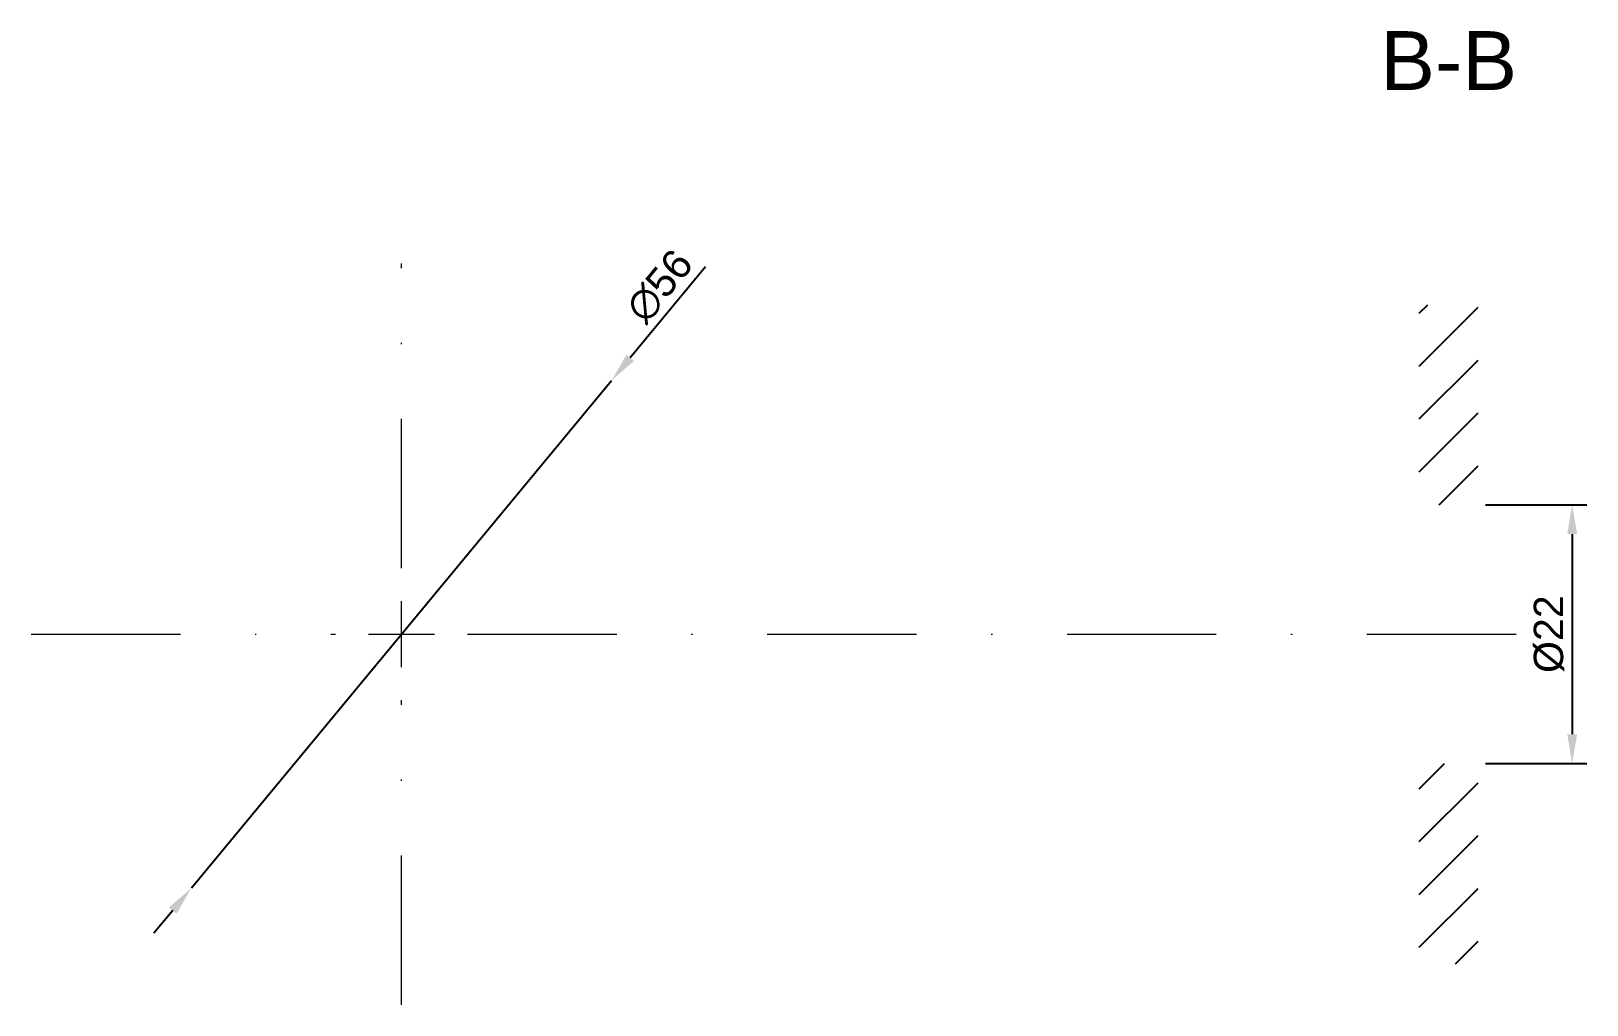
# Paper-space layout 'Layout2' of a CAD drawing. Header units: millimetres. Extents: x 34 to 166, y 98 to 180.
import ezdxf

# ---------------------------------------------------------------- set-up
doc = ezdxf.new("R2010")
doc.units = ezdxf.units.MM
doc.linetypes.add('DASHDOT', pattern=[25.4, 12.7, -6.35, 0, -6.35])
for name, color, linetype, lineweight in [('AXE', 1, 'DASHDOT', 5), ('cote', 250, 'Continuous', 15), ('MD_Annotation', 7, 'Continuous', 25), ('MD_Hatching', 7, 'Continuous', 25)]:
    doc.layers.add(name, color=color, linetype=linetype, lineweight=lineweight)
doc.styles.get("Standard").update_dxf_attribs({"font": 'arial.ttf'})
doc.dimstyles.new('ISO-25', dxfattribs={"dimtxt": 2.5, "dimasz": 2.5, "dimexe": 1.25, "dimexo": 0.625, "dimtad": 1, "dimtxsty": 'Standard', "dimcen": 2.5, "dimadec": 0, "dimazin": 0, "dimtfac": 1, "dimtmove": 0, "dimatfit": 3, "dimfxl": 1, "dimarcsym": 0})

# ---------------------------------------------------------------- blocks, each defined once
blk = doc.blocks.new('*U11')
at = {"layer": 'AXE', "color": 0, "transparency": 16777216}
for p, q in [((0, 5.6), (0, 31.5)), ((-31.5, 0), (-5.6, 0)), ((5.6, 0), (95.06, 0)), ((0, -31.5), (0, -5.6))]:
    blk.add_line(p, q, dxfattribs=at)
at = {"layer": 'AXE', "color": 0, "linetype": 'Continuous', "transparency": 16777216}
for p, q in [((0, -2.8), (0, 2.8)), ((-2.8, 0), (2.8, 0))]:
    blk.add_line(p, q, dxfattribs=at)
blk = doc.blocks.new('*D14')
at = {"layer": 'cote', "color": 0, "linetype": 'Continuous', "lineweight": -2, "transparency": 16777216}
for p, q in [((91.26, 160.4), (84.85, 152.66)), ((47.53, 107.6), (83.26, 150.73)), ((45.94, 105.68), (44.34, 103.75))]:
    blk.add_line(p, q, dxfattribs=at)
at = {"layer": 'cote', "color": 0, "linetype": 'Continuous', "transparency": 16777216}
for points in [[(84.53, 152.92), (85.17, 152.39), (83.26, 150.73)], [(45.62, 105.95), (46.26, 105.41), (47.53, 107.6)]]:
    blk.add_solid(points, dxfattribs=at)
at = {"layer": 'Defpoints', "color": 0, "linetype": 'Continuous', "transparency": 16777216}
for p in [(83.26, 150.73), (47.53, 107.6)]:
    blk.add_point(p, dxfattribs=at)
at = {"layer": 'cote', "color": 0, "linetype": 'Continuous', "transparency": 16777216, "insert": (87.34, 158.75), "char_height": 2.5, "attachment_point": 5, "rotation": 50.3637}
blk.add_mtext('∅56', dxfattribs=at)
blk = doc.blocks.new('*D15')
at = {"layer": 'cote', "color": 0, "linetype": 'Continuous', "lineweight": -2, "transparency": 16777216}
for p, q in [((157.58, 140.17), (166.21, 140.17)), ((164.96, 137.67), (164.96, 120.67)), ((157.58, 118.17), (166.21, 118.17))]:
    blk.add_line(p, q, dxfattribs=at)
at = {"layer": 'cote', "color": 0, "linetype": 'Continuous', "transparency": 16777216}
for points in [[(164.54, 137.67), (165.38, 137.67), (164.96, 140.17)], [(164.54, 120.67), (165.38, 120.67), (164.96, 118.17)]]:
    blk.add_solid(points, dxfattribs=at)
at = {"layer": 'Defpoints', "color": 0, "linetype": 'Continuous', "transparency": 16777216}
for p in [(156.95, 140.17), (156.95, 118.17), (164.96, 118.17)]:
    blk.add_point(p, dxfattribs=at)
at = {"layer": 'cote', "color": 0, "linetype": 'Continuous', "transparency": 16777216, "insert": (162.99, 129.17), "char_height": 2.5, "attachment_point": 5, "rotation": 90}
blk.add_mtext('%%c22', dxfattribs=at)

psp = doc.layouts.new('Layout2')

# ---------------------------------------------------------------- hatches: boundary and pattern name
at = {"layer": 'MD_Hatching', "linetype": 'Continuous'}
h = psp.add_hatch(dxfattribs=at)
h.set_pattern_fill('ANSI31', color=256, style=0)
h.paths.add_polyline_path([(156.952, 157.168), (151.952, 157.168), (151.952, 140.168), (156.952, 140.168)], flags=0)
h.paths.add_polyline_path([(151.952, 101.168), (156.952, 101.168), (156.952, 118.168), (151.952, 118.168)], flags=0)

# ---------------------------------------------------------------- block references
at = {"layer": 'AXE'}
psp.add_blockref('*U11', (65.395, 129.168), dxfattribs=at)

# ---------------------------------------------------------------- texts
at = {"layer": 'MD_Annotation', "linetype": 'Continuous', "insert": (154.452, 175.418), "char_height": 5, "width": 13.26057, "attachment_point": 8}
psp.add_mtext('B-B', dxfattribs=at)

# ---------------------------------------------------------------- dimensions: what is measured, and where the dimension line sits
at = {"layer": 'cote', "linetype": 'Continuous'}
dim = psp.add_diameter_dim_2p(p1=(47.533, 107.605), p2=(83.256, 150.731), dimstyle='ISO-25', override={"dimlfac": -1}, dxfattribs=at)
dim.commit()
dim.dimension.update_dxf_attribs({"geometry": '*D14', "text_midpoint": (88.854, 157.488), "dimtype": 163})
dim = psp.add_linear_dim(base=(164.96, 118.168), p1=(156.952, 140.168), p2=(156.952, 118.168), angle=90, text='%%c<>', dimstyle='ISO-25', override={"dimlfac": -1}, dxfattribs=at)
dim.commit()
dim.dimension.update_dxf_attribs({"geometry": '*D15', "text_midpoint": (162.989, 129.168)})

doc.saveas('drawing.dxf')
